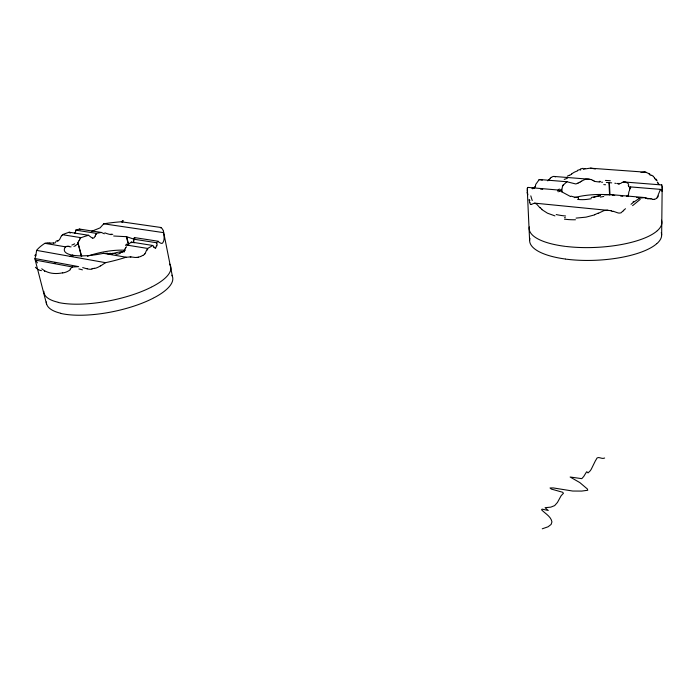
<?xml version="1.0" encoding="UTF-8"?>
<svg xmlns="http://www.w3.org/2000/svg" width="697" height="697" viewBox="0 0 697 697"><rect width="100%" height="100%" fill="white"/><g stroke="black" fill="none" stroke-linecap="round" stroke-linejoin="round"><path stroke-width="1.05" d="M662.15 189.061L662.115 187.11M662.15 188.774L661.653 234.854M134.033 242.922L134.016 241.911M662.15 189.192L662.037 190.969M163.734 233.634C164.152 236.492 164.719 240.587 162.497 243.201C160.127 244.682 157.295 238.601 156.555 243.802M527.272 188.669L527.542 192.712M535.575 185.515L535.296 186.683A2.379 1.028 -80.9 0 1 535.139 186.866M658.064 195.953L658.081 195.683A1.856 0.566 -82.7 0 1 658.264 194.698L660.355 189.628A2.535 0.514 -83.3 0 1 660.495 189.436L661.941 190.987M36.017 254.274L36.627 250.38A65.91 19.385 -11.2 0 1 44.869 243.314L65.518 246.843M156.398 245.692L155.91 247.74A1.263 0.688 88.3 0 1 155.518 248.062L155.344 248.062M35.843 255.607L35.765 256.13M104.35 233.8L101.387 232.458L79.458 229.06L75.729 230.132L75.503 231.09M527.324 188.199L527.603 187.519M557.914 190.647L558.053 190.203A7.214 1.263 74.5 0 1 558.201 190.02L560.58 191.03M630.733 187.833L630.593 186.918L660.599 189.375M96.299 233.852L95.968 234.706M629.147 191.152L628.825 192.189A1.917 0.627 -84.8 0 0 628.668 193.191A6.212 1.978 -84.9 0 0 628.677 193.444L628.433 194.681M125.26 248.637L125.652 247.54M75.041 232.571L74.762 233.26M629.382 190.516L630.567 186.927M562.462 186.587L562.958 185.594M146.483 250.345L145.316 253.124A5.506 4.252 -85.9 0 1 144.898 253.813M79.066 240.805L79.406 240.064M103.661 223.876L100.089 227.875L91.708 231.265M95.35 236.048L94.078 237.764A1.533 1.455 -17.5 0 1 92.962 238.06L92.745 238.025M657.724 197.329L658.038 196.249A6.543 2.143 -82.8 0 0 658.073 195.953M61.632 235.63L61.51 235.795A7.118 6.203 -84.9 0 0 61.136 236.431L59.89 238.993A5.132 4.051 -80.1 0 1 59.463 239.629A5.245 4.051 -78.1 0 1 58.879 240.195L57.938 240.953M563.368 185.001L566.879 181.76L575.539 183.903A4.304 3.363 -54.6 0 0 576.262 183.825L577.36 183.45M561.869 189.14L562.252 188.077A6.186 2.91 -83.2 0 0 562.252 187.798L562.279 187.537A1.76 0.871 -83.3 0 1 562.444 186.561M125.181 248.594A7.432 6.029 87.8 0 1 124.188 250.632L123.648 251.199M538.807 180.14L535.775 184.33A1.812 0.845 -82.7 0 0 535.601 185.263M549.245 179.565L550.212 178.519M81.392 256.592L77.942 242.8L81.723 256.4M628.058 195.204L627.988 196.162M560.841 190.037L561.765 189.262L561.921 191.736M630.41 188.347L630.14 188.399A4.278 0.741 78 0 1 629.957 188.199L628.868 186.36M70.057 269.025L71.312 267.892A10.263 8.181 35.4 0 1 72.505 266.951M656.949 243.567L656.966 243.549A66.128 22.452 -2.6 0 0 661.261 232.615M623.571 210.311L625.488 208.725M160.902 227.492L160.423 227.849M548.809 179.983L547.729 180.845M657.088 198.044L656.548 198.453M631.02 204.282L632.615 202.993M534.756 187.258L533.536 188.068M551.301 177.5L552.521 176.707A4.138 3.197 -74.7 0 1 553.505 176.428L553.897 176.419A4.609 3.537 -72.7 0 1 555.012 176.707L555.343 176.907M633.564 202.243L639.236 198.462M130.2 256.923L126.384 257.254A4.077 3.755 -69.3 0 1 126.131 257.219A65.901 19.377 -11.2 0 1 105.535 262.673L100.542 265.993M571.61 173.91L573.849 172.473A15.804 14.907 -50.4 0 1 575.069 171.863L577.647 170.8M580 182.117L581.551 181.133M142.911 255.503L144.331 254.457A5.628 4.365 -86.6 0 0 144.871 253.786M531.28 204.465L534.477 203.115L611.339 210.703M559.717 190.76L559.273 190.987M154.054 297.75L154.054 297.75A64.429 21.424 -11.7 0 0 171.898 275.254M153.514 298.028L153.471 298.055A64.446 21.433 -11.7 0 1 61.301 313.545L60.822 313.397M151.99 286.815L152.033 286.798A64.708 20.954 -11.6 0 0 169.624 264.119M151.528 287.059L151.406 287.12A64.725 20.962 -11.6 0 1 58.801 302.585L58.321 302.446M569.388 175.208L567.297 176.193M598.279 213.334L603.89 210.633L607.854 210.145M578.092 183.119L579.686 182.309A5.724 4.635 -50.3 0 0 580.017 182.152M626.533 196.214L627.77 195.465L627.788 196.327M53.8 263.518L56.143 262.473M69.944 256.322L72.836 255.224M65.927 246.773L66.912 246.294M92.396 268.676L91.96 268.85M594.715 214.859L586.011 217.142L576.062 218.109M542.257 528.805L548.06 526.793L551.109 524.44L551.946 521.879C550.857 516.25 545.159 513.637 541.552 509.777L542.127 509.124L548.251 510.474L545.063 507.686L550.769 507.146L554.655 505.613L557.443 502.45L561.137 495.715L563.455 493.241L562.592 492.239L551.336 489.076L550.02 487.97L553.261 487.926L572.716 491.036L581.699 491.08L587.737 490.27L587.414 489.015L579.791 482.559L570.146 477.018L581.795 478.647L583.859 476.339A3.197 1.228 -76.4 0 0 584.016 476.007L586.586 471.825A3.834 1.472 -76.4 0 1 587.048 471.947L588.015 472.914L589.95 471.094A20.466 7.885 -76.8 0 0 591.239 469.273L595.412 460.787A25.946 9.68 -76.4 0 1 596.101 459.689C597.486 454.967 601.511 459.767 604.647 458.034M623.127 182.091L622.212 182.431A7.963 4.809 85.4 0 0 621.802 182.588L621.166 183.154A5.715 3.894 61.5 0 1 620.417 183.485L616.819 183.459M580.296 169.998L580.74 169.885M62.678 272.823C55.298 274.322 47.684 273.668 41.75 268.781M53.486 242.809L52.684 242.983A16.693 11.3 -68.3 0 1 50.567 243.079A23.001 15.482 -66.3 0 1 49.853 243.009M600.439 195.448L591.256 197.495M583.319 169.284L584.164 169.118M138.285 257.184L136.812 257.402M585.436 168.883L589.671 168.23A9.009 8.591 -33.5 0 1 590.934 168.186L595.351 168.97M640.996 172.525L644.228 172.107M654.352 199.359L654.143 199.394A17.503 8.207 84.1 0 1 652.88 199.298M94.513 268.249L93.895 268.319M542.283 180.209L539.565 179.582A2.37 1.342 -82.1 0 0 539.304 179.704M604.264 194.838L609.117 194.524M650.58 198.68A9.61 4.975 -68.1 0 0 650.135 198.645L647.644 198.845L645.788 197.765A6.534 4.034 -68.4 0 0 645.291 197.573L640.36 198.061A12.433 7.528 -56.9 0 0 639.236 198.54M107.486 253.211L104.689 253.403A8.956 8.756 21.5 0 1 104.019 253.386L103.391 253.325A35.591 10.455 -11.2 0 1 65.483 246.843M45.026 243.331L47.422 242.817A8.686 5.576 79.5 0 1 47.919 242.809L49.836 243.044M610.136 194.524L612.105 194.698M601.494 182.178L602.583 182.231M113.672 236.004L126.479 236.692L134.094 239.193M600.039 182.109L595.055 181.473A5.837 5.297 -2.8 0 1 594.123 181.054M606.329 182.422L611.705 182.867M590.429 168.195L645.431 172.185M554.281 176.463L589.331 179.234M624.05 181.969L661.749 184.949M539.835 179.538L567.036 181.751M609.805 194.515L643.74 197.478M558.68 190.072L528.012 187.406A6.029 0.871 86 0 1 528.143 187.615M531.916 188.338L534.076 188.53M540.55 189.087L542.702 189.279M620.652 196.066L622.787 196.249M636.631 197.451L638.757 197.634M645.143 198.192L650.467 198.654M67.931 246.172L69.273 246.346M565.372 217.734L564.535 217.647M566.286 246.477L566.286 246.477A66.485 21.921 -2.8 0 0 656.853 231.108M614.841 183.224L615.704 183.328M565.764 259.084L565.816 259.092A66.154 22.47 -2.6 0 1 529.938 238.304M109.838 253.307L112.444 253.699M163.577 232.641L103.696 223.807A65.657 19.307 -11.2 0 1 121.287 221.785L160.92 227.483A65.649 19.307 -11.2 0 1 163.577 232.641L163.612 232.85M158.376 241.267L134.408 237.564A35.678 10.481 -11.2 0 1 133.833 239.202L156.598 242.748M75.729 230.132L96.456 233.364A35.791 10.516 -11.2 0 1 101.413 232.45M88.545 235.281A35.791 10.516 -11.2 0 0 81.052 237.694L62.408 234.68A66.015 19.42 -11.2 0 1 69.186 232.214L88.545 235.281L90.819 237.05A7.214 6.839 -17.7 0 0 92.675 238.156M126.906 245.083A35.678 10.481 -11.2 0 0 131.332 242.068L152.739 245.466L153.776 246.712M126.889 245.091L147.598 248.437A65.997 19.403 -11.2 0 0 152.739 245.466M103.391 253.325L126.131 257.219M36.627 250.38L105.535 262.673M72.549 255.172L72.836 256.418M36.096 260.216L72.566 267.021L78.639 266.637L34.937 258.535L37.403 262.865M652.88 199.368L651.05 198.793M87.177 268.859L82.699 267.578M534.86 203.167L536.716 204.177L540.053 207.898M554.969 215.896L547.45 213.177L541.804 209.553M590.864 179.538L592.328 180.061A8.381 7.972 -40.3 0 1 592.947 180.366M612.968 211.174L617.655 212.812A10.699 9.427 -57.1 0 0 619.128 213.099L621.036 212.855L622.421 211.47A4.391 3.59 -51.5 0 1 622.587 211.252M122.663 222.247L121.339 221.803M645.945 172.325L648.698 173.518M625.157 182.126L625.375 182.196A9.392 5.21 -83.2 0 1 625.967 182.509L626.307 182.745M570.616 196.589L562.313 192.111M614.249 195.543L613.064 194.977A7.902 6.134 -45.7 0 0 612.097 194.724M79.458 229.06L80.617 229.696M649.491 173.91L650.013 174.189M594.114 181.063L592.938 180.375M651.529 175.121L651.791 175.295A40.008 25.536 -54 0 1 653.368 176.289M70.249 233.138L69.186 232.214M653.255 176.446L654.605 177.831M131.332 242.068L131.872 242.783M658.125 183.294L657.271 182.03M655.563 179.19L656.356 180.54M628.189 185.097L628.546 185.75M134.477 237.686L134.835 238.54M529.511 201.381L529.006 199.673M34.867 258.7L46.612 304.293M126.366 236.675L128.379 244.647M126.671 236.727L128.675 244.664M529.851 202.618L530.138 203.742A1.995 0.531 83.6 0 0 530.286 204.108L530.966 204.578A10.899 3.006 -88.6 0 0 531.271 204.317M124.197 250.632L124.423 251.669M123.883 250.972L124.11 251.983M163.42 231.221L172.464 276.596M527.882 194.881L527.655 193.513M133.876 239.602L133.963 240.674M662.08 186.334L661.976 185.376A4.374 0.462 -87.2 0 0 661.854 185.001L661.802 184.94A4.853 0.514 -88.8 0 0 661.636 185.097A4.565 0.549 89.2 0 0 661.575 185.245M561.555 189.462L561.712 191.945M609.361 182.649L610.006 194.907M608.925 182.614L609.57 194.872M527.272 189.802L529.607 240.517M578.562 199.516L578.527 198.323L578.118 199.464M656.635 243.784A66.145 22.47 -2.7 0 1 566.556 259.214M565.485 246.398A66.494 21.921 -2.8 0 1 529.345 226.952M661.497 220.191A66.468 21.903 -2.8 0 1 657.193 230.812M612.846 195.221A36.366 11.422 -3 0 1 614.719 195.491M574.311 197.626A36.366 11.422 -3 0 1 608.62 194.777M593.461 197.495A13.199 4.077 -2.9 0 1 600.143 195.909M565.589 215.992A62.765 36.349 -14.9 0 1 556.206 214.545M541.952 209.318A37.342 28.263 -71.2 0 1 540.245 207.628M529.755 202.322A4.06 0.758 81.6 0 1 529.842 202.661M529.511 199.891A8.834 1.69 81.7 0 1 529.842 200.78M532.255 200.518A72.915 38.579 40.8 0 1 530.809 195.866M527.246 193.217A51.456 21.441 53.3 0 1 527.141 192.416M527.359 189A11.396 1.22 78.4 0 1 527.385 188.451M527.577 187.467A18.81 2.762 71.2 0 1 527.786 187.502M532.691 188.739A25.319 7.449 -65.5 0 1 532.517 188.791M533.745 187.624A26.826 6.674 -57.6 0 1 533.188 187.946M535.122 186.596A6.29 2.405 -75.6 0 1 534.756 186.988M538.764 180.035A4.6 2.762 -86.3 0 1 539.278 179.608M549.149 179.512A4.635 2.971 -68 0 1 548.774 179.87M550.09 178.354A13.522 11.178 -82.3 0 1 551.214 177.334M567.393 178.232A30.346 19.743 -41.6 0 1 564.195 179.399M571.697 174.093A20.605 15.386 -44.2 0 1 569.449 175.417M577.482 170.356A38.649 36.958 -4.6 0 1 580.157 169.528M580.444 168.944A48.023 42.656 -3.8 0 1 583.075 168.325M584.086 168.822A56.614 43.449 -5.2 0 1 585.367 168.578M644.228 172.15A10.969 7.336 -85.9 0 1 645.962 172.168M648.532 173.675A57.598 33.857 -30.9 0 1 649.334 174.067M649.587 174.712A49.313 30.616 -40.7 0 1 651.198 175.505M654.509 178.075A18.462 10.228 -85.4 0 1 655.415 179.451M657.053 180.662A20.135 3.807 69.8 0 1 656.208 179.164M659.135 184.618A30.677 1.734 59.4 0 1 657.898 182.867M662.011 186.596A12.982 1.891 -83.7 0 1 662.045 187.371M657.55 196.545A7.841 2.858 -84.8 0 1 657.01 197.408M656.513 198.331A26.277 12.215 76.1 0 1 655.947 198.706A28.098 13.33 69.3 0 1 655.398 199.046A25.65 12.119 72.9 0 1 654.317 199.203M650.562 198.741A14.689 7.501 -63.4 0 1 651.033 198.819M632.893 202.147A55.202 11.614 -43.2 0 1 633.869 201.372M640.221 199.368A76.095 6.151 -37.5 0 1 632.588 205.641M622.769 211.444A9.044 6.813 -50.4 0 1 623.719 210.529M611.164 211.017A27.305 20.614 -13 0 1 612.785 211.47M598.183 213.108A38.866 36.244 -40.4 0 1 594.646 214.641M575.478 219.764A62.93 39.389 -17.1 0 1 564.465 219.18M559.909 191.344A22.269 3.398 -52 0 1 559.316 191.544M560.501 190.046A24.012 2.527 -45.6 0 1 560.144 190.272M557.992 191.396A9.793 0.566 72.3 0 1 558.192 191.841M558.916 189.27A21.86 3.433 46.3 0 1 559.717 189.201M578.423 197.652A32.829 21.119 -18.3 0 1 571.052 196.118M591.291 198.68A33.247 22.252 -20.8 0 1 577.935 199.429M600.405 197.094A23.045 10.394 -15.7 0 1 603.75 196.493M609.012 194.733A21.502 11.692 -20.1 0 1 610.014 194.716M628.511 194.907A4.321 1.934 85.7 0 1 628.075 195.326M629.487 189.54A12.703 1.072 -74.4 0 1 629.731 188.974M628.825 186.116A5.872 1.333 76 0 1 628.711 185.881M626.516 182.318A16.684 10.368 -67.3 0 1 628.729 184.356M623.597 181.952A11.631 6.473 -81.4 0 1 625.148 182.17M623.127 182.152A12.555 7.022 -80.4 0 1 623.597 182.048M619.311 184.252A32.001 3.354 11.2 0 1 618.143 184.13M603.785 184.6A35.582 2.649 4.3 0 1 605.554 184.766M605.405 180.41A35.878 7.109 -0.4 0 1 610.311 180.758M600.457 181.42A32.759 3.041 3.5 0 1 599.272 181.359M590.864 179.53A12.694 12.285 -49.7 0 0 589.706 179.277A11.57 11.318 -53.5 0 0 587.362 179.138L586.97 179.164A9.209 8.887 -51.3 0 0 585.898 179.321M581.603 181.211A14.602 14.106 -50.7 0 1 585.872 179.225M578.074 183.006A12.773 8.381 -43.9 0 1 577.36 183.328M562.827 185.419A11.936 8.259 81 0 1 563.263 184.827M60.787 313.258A64.429 21.424 -11.7 0 1 46.342 301.949M58.278 302.298A64.708 20.954 -11.6 0 1 43.85 291.285M87.395 256.287A35.364 10.969 -11.4 0 1 125.416 250.24M112.051 253.926A12.781 3.938 -11.1 0 1 123.953 251.495M157.13 243.95A19.202 11.823 86.3 0 1 156.947 245.928M155.265 248.176A6.726 3.651 87.8 0 1 154.168 247.269M154.124 247.505A23.071 11.779 83.7 0 1 153.697 247.043M123.517 220.914A45.514 17.033 24.8 0 1 122.315 220.505M147.128 250.075A11.805 6.682 -76.4 0 1 147.834 248.899M146.553 250.415A7.772 4.984 -80.7 0 1 146.884 249.744M142.824 255.329A19.664 16.205 74.8 0 1 140.646 256.435M140.672 256.513A24.534 20.065 60.2 0 1 138.267 257.123M136.812 257.402A17.643 14.846 77.5 0 1 134.939 257.446L131.515 256.993A13.112 10.96 -47.6 0 0 130.923 256.975M130.2 256.94A9.497 8.076 -51.7 0 1 130.923 256.958M100.42 265.827A15.822 15.587 39.3 0 1 94.557 268.441M92.867 268.624A6.491 5.471 9.8 0 1 93.921 268.467M92.352 268.598A7.589 6.665 13.1 0 1 92.788 268.432M91.934 269.086A8.198 7.615 30.3 0 1 87.212 268.737M78.883 268.937A28.019 15.543 21.8 0 1 82.438 269.87M70.406 269.661A27.061 20.884 75.7 0 1 62.704 272.963M75.72 231.143A18.592 17.242 -61.6 0 1 75.259 232.641M55.682 242.6A22.661 14.628 -62 0 1 53.416 243.253M57.459 240.509A18.261 11.588 -60.1 0 1 55.716 241.432M57.912 240.84A12.659 8.974 -69.2 0 1 57.511 241.092M61.78 235.769A11.605 10.324 -88.7 0 1 62.538 234.828M44.678 271.455A26.974 1.159 58 0 1 44.381 270.959M34.963 255.207A7.606 0.627 -88.2 0 1 34.92 255.712M35.198 257.759A6.16 1.211 70.9 0 1 35.355 257.359M35.652 254.98A11.631 1.255 89.7 0 1 35.442 256.383M35.939 255.041A25.362 1.228 -86.2 0 1 35.939 254.78M41.445 270.645A26.503 14.846 -79.7 0 1 35.425 267.247M133.946 239.245A9.575 3.058 79.9 0 1 133.981 239.663M96.482 233.373A9.105 8.608 -3.6 0 1 96.352 233.8M125.565 245.449A10.934 6.369 -81.5 0 1 126.497 244.098M79.746 238.801A10.638 10.002 49.2 0 1 80.896 237.52M77.472 244.203A10.176 7.031 -72.3 0 1 75.973 245.048M75.755 245.64A17.582 9.322 -57.5 0 1 73.917 246.363M74.649 243.811A20.178 8.251 -47.8 0 1 71.852 245.056M71.085 246.843A18.592 9.758 -62.5 0 1 69.16 246.599M66.947 246.381A11.431 4.687 60.8 0 1 68.045 246.485M65.936 246.581A7.388 2.405 -83.7 0 1 65.623 246.764M107.451 253.795A12.084 9.288 -14.9 0 1 109.682 253.821M115.789 253.534A19.621 16.24 43.2 0 1 112.435 253.272M120.311 253.325A20.884 17.486 43.2 0 1 116.016 254.379M122.001 251.965A18.279 14.663 35.9 0 1 119.971 252.654M123.744 251.364A10.908 9.192 52.2 0 1 122.149 252.201M134.382 237.999A16.501 2.169 46.6 0 1 134.242 237.912M133.467 240.439A19.533 8.129 78.2 0 1 133.536 241.615M125.939 247.775A8.477 4.705 -80.9 0 1 126.375 246.694M112.766 234.358A21.346 9.227 14.5 0 1 110.823 234.157M111.25 234.662A17.137 10.403 20.5 0 1 104.838 232.824M95.75 234.636A17.364 16.048 -30.6 0 1 95.132 235.952M79.493 240.108A8.442 7.684 89.8 0 1 80.059 239.045M78.796 240.822A7.824 5.559 -76.7 0 1 77.829 242.669"/></g></svg>
